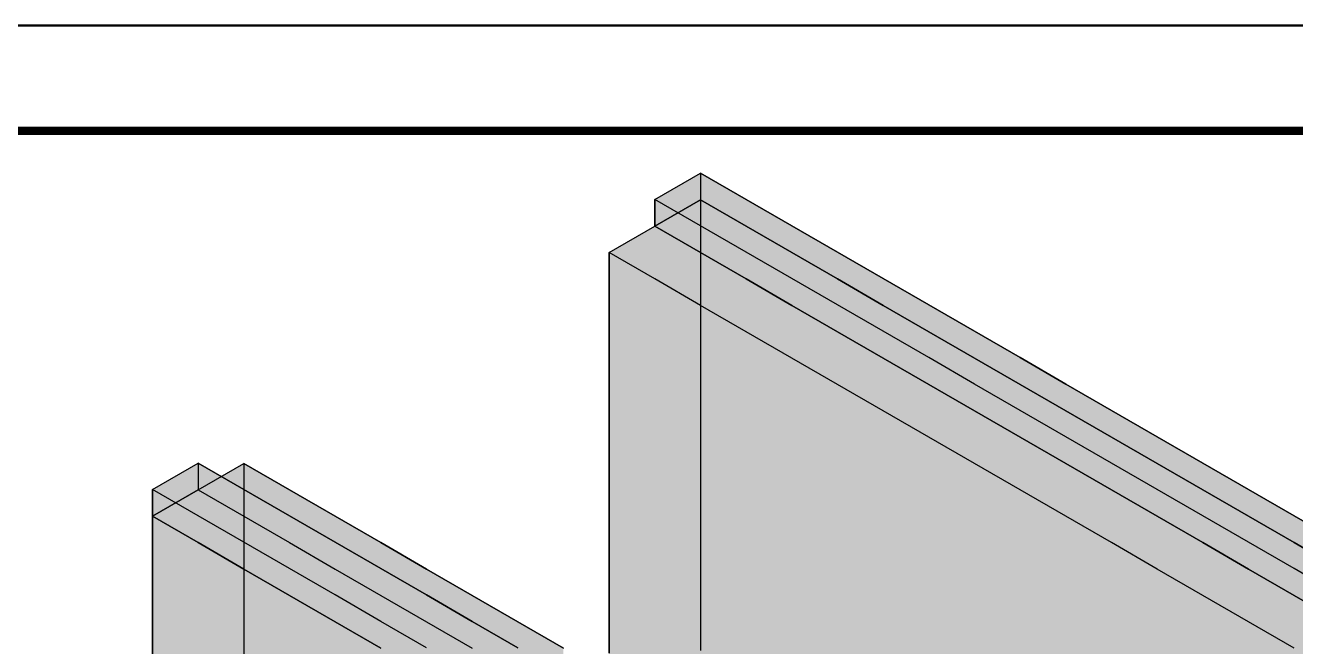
# Model space of a CAD drawing. Header units: metres. Extents: x 0 to 28.4, y 0 to 5.9.
# Drawn here: x 12.76 to 13.964, y 5.351 to 5.94 of the extents above; entities that cross this region are included whole.
import ezdxf

# ---------------------------------------------------------------- set-up
doc = ezdxf.new("R2010")
doc.units = ezdxf.units.M
doc.header["$LTSCALE"] = 0.25
doc.layers.add('ISO-ARISTAS', color=8, linetype='CONTINUOUS')
doc.layers.add('ISO-CONCRETO-SUP', color=254, linetype='CONTINUOUS', true_color=0xe8e8e8)
doc.layers.add('MARCO', color=7, linetype='CONTINUOUS', lineweight=50)

msp = doc.modelspace()

# ---------------------------------------------------------------- linework, layer by layer
at = {"layer": 'ISO-ARISTAS', "color": 250}
for p, q in [((13.3567, 5.775), (13.4, 5.8)), ((13.3567, 5.775), (13.4, 5.8)), ((13.4433, 5.775), (13.4, 5.8)), ((13.4, 5.8), (13.4, 5.7746)), ((13.4, 5.8), (13.4, 5.7746)), ((13.4, 5.8), (13.4433, 5.775)), ((13.3567, 5.7496), (13.3567, 5.775)), ((13.4, 5.75), (13.3567, 5.775)), ((13.4, 5.75), (13.3567, 5.775)), ((13.3567, 5.775), (13.3567, 5.7496)), ((13.3567, 5.7496), (13.4, 5.7746)), ((13.4, 5.7746), (13.3567, 5.7496)), ((13.3567, 5.7496), (13.4, 5.7746)), ((13.3567, 5.7496), (13.4, 5.7746)), ((13.4433, 5.7496), (13.4, 5.7746)), ((13.4, 5.7746), (13.4, 5.7271)), ((13.4, 5.7746), (13.4, 5.7271)), ((13.4, 5.7746), (13.4433, 5.7496)), ((13.4, 5.7746), (13.4433, 5.7496)), ((13.4, 5.7746), (13.4433, 5.7496)), ((13.4866, 5.75), (13.4433, 5.775)), ((13.4433, 5.775), (13.4866, 5.75)), ((13.3134, 5.7246), (13.3567, 5.7496)), ((13.3134, 5.7246), (13.3567, 5.7496)), ((13.4, 5.7246), (13.3567, 5.7496)), ((13.3567, 5.7496), (13.4, 5.7246)), ((13.4433, 5.725), (13.4, 5.75)), ((13.4433, 5.725), (13.4, 5.75)), ((13.4866, 5.7246), (13.4433, 5.7496)), ((13.4433, 5.7496), (13.4866, 5.7246)), ((13.4433, 5.7496), (13.4866, 5.7246)), ((13.4433, 5.7496), (13.4866, 5.7246)), ((13.5299, 5.725), (13.4866, 5.75)), ((13.4866, 5.75), (13.5299, 5.725)), ((13.3134, 5.6771), (13.3134, 5.7246)), ((13.3567, 5.6996), (13.3134, 5.7246)), ((13.3567, 5.6996), (13.3134, 5.7246)), ((13.3134, 5.7246), (13.3134, 5.6771)), ((13.4, 5.7271), (13.4, 5.6797)), ((13.4, 5.7271), (13.4, 5.6797)), ((13.4433, 5.6996), (13.4, 5.7246)), ((13.4, 5.7246), (13.4433, 5.6996)), ((13.4866, 5.7), (13.4433, 5.725)), ((13.4866, 5.7), (13.4433, 5.725)), ((13.5299, 5.6996), (13.4866, 5.7246)), ((13.4866, 5.7246), (13.5299, 5.6996)), ((13.4866, 5.7246), (13.5299, 5.6996)), ((13.4866, 5.7246), (13.5299, 5.6996)), ((13.5732, 5.7), (13.5299, 5.725)), ((13.5299, 5.725), (13.5732, 5.7)), ((13.4, 5.6746), (13.3567, 5.6996)), ((13.4, 5.6746), (13.3567, 5.6996)), ((13.4866, 5.6746), (13.4433, 5.6996)), ((13.4433, 5.6996), (13.4866, 5.6746)), ((13.5299, 5.675), (13.4866, 5.7)), ((13.5299, 5.675), (13.4866, 5.7)), ((13.5732, 5.6746), (13.5299, 5.6996)), ((13.5299, 5.6996), (13.5732, 5.6746)), ((13.5299, 5.6996), (13.5732, 5.6746)), ((13.5299, 5.6996), (13.5732, 5.6746)), ((13.6165, 5.675), (13.5732, 5.7)), ((13.5732, 5.7), (13.6165, 5.675)), ((13.3134, 5.6297), (13.3134, 5.6771)), ((13.3134, 5.6771), (13.3134, 5.6297)), ((13.4, 5.6797), (13.4, 5.6322)), ((13.4, 5.6797), (13.4, 5.6322)), ((13.4433, 5.6496), (13.4, 5.6746)), ((13.4433, 5.6496), (13.4, 5.6746)), ((13.5299, 5.6496), (13.4866, 5.6746)), ((13.4866, 5.6746), (13.5299, 5.6496)), ((13.5732, 5.65), (13.5299, 5.675)), ((13.5732, 5.65), (13.5299, 5.675)), ((13.6165, 5.6496), (13.5732, 5.6746)), ((13.5732, 5.6746), (13.6165, 5.6496)), ((13.5732, 5.6746), (13.6165, 5.6496)), ((13.5732, 5.6746), (13.6165, 5.6496)), ((13.6598, 5.65), (13.6165, 5.675)), ((13.6165, 5.675), (13.6598, 5.65)), ((13.4866, 5.6246), (13.4433, 5.6496)), ((13.4866, 5.6246), (13.4433, 5.6496)), ((13.5732, 5.6246), (13.5299, 5.6496)), ((13.5299, 5.6496), (13.5732, 5.6246)), ((13.6165, 5.625), (13.5732, 5.65)), ((13.6165, 5.625), (13.5732, 5.65)), ((13.6598, 5.6246), (13.6165, 5.6496)), ((13.6165, 5.6496), (13.6598, 5.6246)), ((13.6165, 5.6496), (13.6598, 5.6246)), ((13.6165, 5.6496), (13.6598, 5.6246)), ((13.7031, 5.625), (13.6598, 5.65)), ((13.6598, 5.65), (13.7031, 5.625)), ((13.3134, 5.5822), (13.3134, 5.6297)), ((13.3134, 5.6297), (13.3134, 5.5822)), ((13.4, 5.6322), (13.4, 5.5848)), ((13.4, 5.6322), (13.4, 5.5848)), ((13.5299, 5.5996), (13.4866, 5.6246)), ((13.5299, 5.5996), (13.4866, 5.6246)), ((13.6165, 5.5996), (13.5732, 5.6246)), ((13.5732, 5.6246), (13.6165, 5.5996)), ((13.6598, 5.6), (13.6165, 5.625)), ((13.6598, 5.6), (13.6165, 5.625)), ((13.7031, 5.5996), (13.6598, 5.6246)), ((13.6598, 5.6246), (13.7031, 5.5996)), ((13.6598, 5.6246), (13.7031, 5.5996)), ((13.6598, 5.6246), (13.7031, 5.5996)), ((13.7464, 5.6), (13.7031, 5.625)), ((13.7031, 5.625), (13.7464, 5.6)), ((13.5732, 5.5746), (13.5299, 5.5996)), ((13.5732, 5.5746), (13.5299, 5.5996)), ((13.6598, 5.5746), (13.6165, 5.5996)), ((13.6165, 5.5996), (13.6598, 5.5746)), ((13.7031, 5.575), (13.6598, 5.6)), ((13.7031, 5.575), (13.6598, 5.6)), ((13.7464, 5.5746), (13.7031, 5.5996)), ((13.7031, 5.5996), (13.7464, 5.5746)), ((13.7031, 5.5996), (13.7464, 5.5746)), ((13.7031, 5.5996), (13.7464, 5.5746)), ((13.7897, 5.575), (13.7464, 5.6)), ((13.7464, 5.6), (13.7897, 5.575)), ((13.3134, 5.5348), (13.3134, 5.5822)), ((13.3134, 5.5822), (13.3134, 5.5348)), ((13.4, 5.5848), (13.4, 5.5373)), ((13.4, 5.5848), (13.4, 5.5373)), ((13.6165, 5.5496), (13.5732, 5.5746)), ((13.6165, 5.5496), (13.5732, 5.5746)), ((13.7031, 5.5496), (13.6598, 5.5746)), ((13.6598, 5.5746), (13.7031, 5.5496)), ((13.7464, 5.55), (13.7031, 5.575)), ((13.7464, 5.55), (13.7031, 5.575)), ((13.7897, 5.5496), (13.7464, 5.5746)), ((13.7464, 5.5746), (13.7897, 5.5496)), ((13.7464, 5.5746), (13.7897, 5.5496)), ((13.7464, 5.5746), (13.7897, 5.5496)), ((13.833, 5.55), (13.7897, 5.575)), ((13.7897, 5.575), (13.833, 5.55)), ((13.6598, 5.5246), (13.6165, 5.5496)), ((13.6598, 5.5246), (13.6165, 5.5496)), ((13.7464, 5.5246), (13.7031, 5.5496)), ((13.7031, 5.5496), (13.7464, 5.5246)), ((13.7897, 5.525), (13.7464, 5.55)), ((13.7897, 5.525), (13.7464, 5.55)), ((13.833, 5.5246), (13.7897, 5.5496)), ((13.7897, 5.5496), (13.833, 5.5246)), ((13.7897, 5.5496), (13.833, 5.5246)), ((13.7897, 5.5496), (13.833, 5.5246)), ((13.8763, 5.525), (13.833, 5.55)), ((13.833, 5.55), (13.8763, 5.525)), ((13.3134, 5.4873), (13.3134, 5.5348)), ((13.3134, 5.5348), (13.3134, 5.4873)), ((13.4, 5.5373), (13.4, 5.4898)), ((13.4, 5.5373), (13.4, 5.4898)), ((12.8804, 5.5), (12.9237, 5.525)), ((12.8804, 5.5), (12.9237, 5.525)), ((12.967, 5.5), (12.9237, 5.525)), ((12.9237, 5.525), (12.9237, 5.4996)), ((12.9237, 5.525), (12.9237, 5.4996)), ((12.9237, 5.525), (12.967, 5.5)), ((12.9237, 5.4996), (12.967, 5.5246)), ((12.9237, 5.4996), (12.967, 5.5246)), ((13.0103, 5.4996), (12.967, 5.5246)), ((12.967, 5.5246), (12.967, 5.4771)), ((12.967, 5.5246), (12.967, 5.4771)), ((12.967, 5.5246), (13.0103, 5.4996)), ((13.7031, 5.4996), (13.6598, 5.5246)), ((13.7031, 5.4996), (13.6598, 5.5246)), ((13.7897, 5.4996), (13.7464, 5.5246)), ((13.7464, 5.5246), (13.7897, 5.4996)), ((13.833, 5.5), (13.7897, 5.525)), ((13.833, 5.5), (13.7897, 5.525)), ((13.8763, 5.4996), (13.833, 5.5246)), ((13.833, 5.5246), (13.8763, 5.4996)), ((13.833, 5.5246), (13.8763, 5.4996)), ((13.833, 5.5246), (13.8763, 5.4996)), ((13.9196, 5.5), (13.8763, 5.525)), ((13.8763, 5.525), (13.9196, 5.5)), ((12.8804, 5.4746), (12.8804, 5.5)), ((12.9237, 5.475), (12.8804, 5.5)), ((12.9237, 5.475), (12.8804, 5.5)), ((12.8804, 5.5), (12.8804, 5.4746)), ((12.8804, 5.4746), (12.9237, 5.4996)), ((12.9237, 5.4996), (12.8804, 5.4746)), ((12.8804, 5.4746), (12.9237, 5.4996)), ((12.8804, 5.4746), (12.9237, 5.4996)), ((12.9237, 5.4996), (12.967, 5.4746)), ((12.9237, 5.4996), (12.967, 5.4746)), ((13.0103, 5.475), (12.967, 5.5)), ((12.967, 5.5), (13.0103, 5.475)), ((13.0536, 5.4746), (13.0103, 5.4996)), ((13.0103, 5.4996), (13.0536, 5.4746)), ((13.7464, 5.4746), (13.7031, 5.4996)), ((13.7464, 5.4746), (13.7031, 5.4996)), ((13.833, 5.4746), (13.7897, 5.4996)), ((13.7897, 5.4996), (13.833, 5.4746)), ((13.8763, 5.475), (13.833, 5.5)), ((13.8763, 5.475), (13.833, 5.5)), ((13.9196, 5.4746), (13.8763, 5.4996)), ((13.8763, 5.4996), (13.9196, 5.4746)), ((13.8763, 5.4996), (13.9196, 5.4746)), ((13.8763, 5.4996), (13.9196, 5.4746)), ((13.9629, 5.475), (13.9196, 5.5)), ((13.9196, 5.5), (13.9629, 5.475)), ((13.3134, 5.4398), (13.3134, 5.4873)), ((13.3134, 5.4873), (13.3134, 5.4398)), ((13.4, 5.4898), (13.4, 5.4424)), ((13.4, 5.4898), (13.4, 5.4424)), ((12.8804, 5.4271), (12.8804, 5.4746)), ((12.9237, 5.4496), (12.8804, 5.4746)), ((12.9237, 5.4496), (12.8804, 5.4746)), ((12.9237, 5.4496), (12.8804, 5.4746)), ((12.8804, 5.4746), (12.8804, 5.4271)), ((12.8804, 5.4746), (12.9237, 5.4496)), ((12.967, 5.45), (12.9237, 5.475)), ((12.967, 5.45), (12.9237, 5.475)), ((12.967, 5.4771), (12.967, 5.4297)), ((12.967, 5.4771), (12.967, 5.4297)), ((12.967, 5.4746), (13.0103, 5.4496)), ((12.967, 5.4746), (13.0103, 5.4496)), ((13.0536, 5.45), (13.0103, 5.475)), ((13.0103, 5.475), (13.0536, 5.45)), ((13.0969, 5.4496), (13.0536, 5.4746)), ((13.0536, 5.4746), (13.0969, 5.4496)), ((13.7897, 5.4496), (13.7464, 5.4746)), ((13.7897, 5.4496), (13.7464, 5.4746)), ((13.8763, 5.4496), (13.833, 5.4746)), ((13.833, 5.4746), (13.8763, 5.4496)), ((13.9196, 5.45), (13.8763, 5.475)), ((13.9196, 5.45), (13.8763, 5.475)), ((13.9629, 5.4496), (13.9196, 5.4746)), ((13.9196, 5.4746), (13.9629, 5.4496)), ((13.9196, 5.4746), (13.9629, 5.4496)), ((13.9196, 5.4746), (13.9629, 5.4496)), ((14.0062, 5.45), (13.9629, 5.475)), ((13.9629, 5.475), (14.0062, 5.45)), ((12.967, 5.4246), (12.9237, 5.4496)), ((12.967, 5.4246), (12.9237, 5.4496)), ((12.967, 5.4246), (12.9237, 5.4496)), ((12.9237, 5.4496), (12.967, 5.4246)), ((13.0103, 5.425), (12.967, 5.45)), ((13.0103, 5.425), (12.967, 5.45)), ((13.0103, 5.4496), (13.0536, 5.4246)), ((13.0103, 5.4496), (13.0536, 5.4246)), ((13.0969, 5.425), (13.0536, 5.45)), ((13.0536, 5.45), (13.0969, 5.425)), ((13.1402, 5.4246), (13.0969, 5.4496)), ((13.0969, 5.4496), (13.1402, 5.4246)), ((13.833, 5.4246), (13.7897, 5.4496)), ((13.833, 5.4246), (13.7897, 5.4496)), ((13.9196, 5.4246), (13.8763, 5.4496)), ((13.8763, 5.4496), (13.9196, 5.4246)), ((13.9629, 5.425), (13.9196, 5.45)), ((13.9629, 5.425), (13.9196, 5.45)), ((14.0062, 5.4246), (13.9629, 5.4496)), ((13.9629, 5.4496), (14.0062, 5.4246)), ((13.9629, 5.4496), (14.0062, 5.4246)), ((13.9629, 5.4496), (14.0062, 5.4246)), ((13.3134, 5.3924), (13.3134, 5.4398)), ((13.3134, 5.4398), (13.3134, 5.3924)), ((13.4, 5.4424), (13.4, 5.3949)), ((13.4, 5.4424), (13.4, 5.3949)), ((12.8804, 5.3797), (12.8804, 5.4271)), ((12.8804, 5.4271), (12.8804, 5.3797)), ((12.967, 5.4297), (12.967, 5.3822)), ((12.967, 5.4297), (12.967, 5.3822)), ((13.0103, 5.3996), (12.967, 5.4246)), ((13.0103, 5.3996), (12.967, 5.4246)), ((13.0103, 5.3996), (12.967, 5.4246)), ((12.967, 5.4246), (13.0103, 5.3996)), ((13.0536, 5.4), (13.0103, 5.425)), ((13.0536, 5.4), (13.0103, 5.425)), ((13.0536, 5.4246), (13.0969, 5.3996)), ((13.0536, 5.4246), (13.0969, 5.3996)), ((13.1402, 5.4), (13.0969, 5.425)), ((13.0969, 5.425), (13.1402, 5.4)), ((13.1835, 5.3996), (13.1402, 5.4246)), ((13.1402, 5.4246), (13.1835, 5.3996)), ((13.8763, 5.3996), (13.833, 5.4246)), ((13.8763, 5.3996), (13.833, 5.4246)), ((13.9629, 5.3996), (13.9196, 5.4246)), ((13.9196, 5.4246), (13.9629, 5.3996)), ((14.0062, 5.4), (13.9629, 5.425)), ((14.0062, 5.4), (13.9629, 5.425)), ((13.0536, 5.3746), (13.0103, 5.3996)), ((13.0536, 5.3746), (13.0103, 5.3996)), ((13.0536, 5.3746), (13.0103, 5.3996)), ((13.0103, 5.3996), (13.0536, 5.3746)), ((13.0969, 5.375), (13.0536, 5.4)), ((13.0969, 5.375), (13.0536, 5.4)), ((13.0969, 5.3996), (13.1402, 5.3746)), ((13.0969, 5.3996), (13.1402, 5.3746)), ((13.1835, 5.375), (13.1402, 5.4)), ((13.1402, 5.4), (13.1835, 5.375)), ((13.2268, 5.3746), (13.1835, 5.3996)), ((13.1835, 5.3996), (13.2268, 5.3746)), ((13.9196, 5.3746), (13.8763, 5.3996)), ((13.9196, 5.3746), (13.8763, 5.3996)), ((14.0062, 5.3746), (13.9629, 5.3996)), ((13.9629, 5.3996), (14.0062, 5.3746)), ((13.3134, 5.3449), (13.3134, 5.3924)), ((13.3134, 5.3924), (13.3134, 5.3449)), ((13.4, 5.3949), (13.4, 5.3475)), ((13.4, 5.3949), (13.4, 5.3475)), ((12.8804, 5.3322), (12.8804, 5.3797)), ((12.8804, 5.3797), (12.8804, 5.3322)), ((12.967, 5.3822), (12.967, 5.3348)), ((12.967, 5.3822), (12.967, 5.3348)), ((13.0969, 5.3496), (13.0536, 5.3746)), ((13.0969, 5.3496), (13.0536, 5.3746)), ((13.0969, 5.3496), (13.0536, 5.3746)), ((13.0536, 5.3746), (13.0969, 5.3496)), ((13.1402, 5.35), (13.0969, 5.375)), ((13.1402, 5.35), (13.0969, 5.375)), ((13.1402, 5.3746), (13.1835, 5.3496)), ((13.1402, 5.3746), (13.1835, 5.3496)), ((13.2268, 5.35), (13.1835, 5.375)), ((13.1835, 5.375), (13.2268, 5.35)), ((13.2701, 5.3496), (13.2268, 5.3746)), ((13.2268, 5.3746), (13.2701, 5.3496)), ((13.9629, 5.3496), (13.9196, 5.3746)), ((13.9629, 5.3496), (13.9196, 5.3746))]:
    msp.add_line(p, q, dxfattribs=at)
at = {"layer": 'ISO-CONCRETO-SUP', "true_color": 0x949491}
for points in [[(13.4, 5.7746), (13.3567, 5.7496), (13.4, 5.8), (13.3567, 5.775)], [(13.4, 5.7271), (13.3567, 5.7021), (13.4, 5.7746), (13.3567, 5.7496)], [(13.3567, 5.7021), (13.3134, 5.6771), (13.3567, 5.7496), (13.3134, 5.7246)], [(13.4, 5.6797), (13.3567, 5.6547), (13.4, 5.7271), (13.3567, 5.7021)], [(13.3567, 5.6547), (13.3134, 5.6297), (13.3567, 5.7021), (13.3134, 5.6771)], [(13.4, 5.6322), (13.3567, 5.6072), (13.4, 5.6797), (13.3567, 5.6547)], [(13.3567, 5.6072), (13.3134, 5.5822), (13.3567, 5.6547), (13.3134, 5.6297)], [(13.4, 5.5848), (13.3567, 5.5598), (13.4, 5.6322), (13.3567, 5.6072)], [(13.3567, 5.5598), (13.3134, 5.5348), (13.3567, 5.6072), (13.3134, 5.5822)], [(13.4, 5.5373), (13.3567, 5.5123), (13.4, 5.5848), (13.3567, 5.5598)], [(13.3567, 5.5123), (13.3134, 5.4873), (13.3567, 5.5598), (13.3134, 5.5348)], [(13.4, 5.4898), (13.3567, 5.4648), (13.4, 5.5373), (13.3567, 5.5123)], [(12.9237, 5.4996), (12.8804, 5.4746), (12.9237, 5.525), (12.8804, 5.5)], [(12.967, 5.4771), (12.9237, 5.4521), (12.967, 5.5246), (12.9237, 5.4996)], [(13.3567, 5.4648), (13.3134, 5.4398), (13.3567, 5.5123), (13.3134, 5.4873)], [(12.9237, 5.4521), (12.8804, 5.4271), (12.9237, 5.4996), (12.8804, 5.4746)], [(13.4, 5.4424), (13.3567, 5.4174), (13.4, 5.4898), (13.3567, 5.4648)], [(12.967, 5.4297), (12.9237, 5.4047), (12.967, 5.4771), (12.9237, 5.4521)], [(13.3567, 5.4174), (13.3134, 5.3924), (13.3567, 5.4648), (13.3134, 5.4398)], [(12.9237, 5.4047), (12.8804, 5.3797), (12.9237, 5.4521), (12.8804, 5.4271)], [(13.4, 5.3949), (13.3567, 5.3699), (13.4, 5.4424), (13.3567, 5.4174)], [(12.967, 5.3822), (12.9237, 5.3572), (12.967, 5.4297), (12.9237, 5.4047)], [(13.3567, 5.3699), (13.3134, 5.3449), (13.3567, 5.4174), (13.3134, 5.3924)], [(12.9237, 5.3572), (12.8804, 5.3322), (12.9237, 5.4047), (12.8804, 5.3797)], [(13.4, 5.3475), (13.3567, 5.3225), (13.4, 5.3949), (13.3567, 5.3699)], [(12.967, 5.3348), (12.9237, 5.3098), (12.967, 5.3822), (12.9237, 5.3572)], [(13.3567, 5.3225), (13.3134, 5.2975), (13.3567, 5.3699), (13.3134, 5.3449)], [(12.9237, 5.3098), (12.8804, 5.2848), (12.9237, 5.3572), (12.8804, 5.3322)]]:
    msp.add_solid(points, dxfattribs=at)
at = {"layer": 'ISO-CONCRETO-SUP', "true_color": 0xb8b8b3}
for points in [[(13.4, 5.8), (13.4433, 5.775), (13.3567, 5.775), (13.4, 5.75)], [(13.4, 5.7746), (13.4433, 5.7496), (13.3567, 5.7496), (13.4, 5.7246)], [(13.4, 5.7746), (13.4433, 5.7496), (13.3567, 5.7496), (13.4, 5.7246)], [(13.4433, 5.775), (13.4866, 5.75), (13.4, 5.75), (13.4433, 5.725)], [(13.3567, 5.7496), (13.4, 5.7246), (13.3134, 5.7246), (13.3567, 5.6996)], [(13.4433, 5.7496), (13.4866, 5.7246), (13.4, 5.7246), (13.4433, 5.6996)], [(13.4433, 5.7496), (13.4866, 5.7246), (13.4, 5.7246), (13.4433, 5.6996)], [(13.4866, 5.75), (13.5299, 5.725), (13.4433, 5.725), (13.4866, 5.7)], [(13.4, 5.7246), (13.4433, 5.6996), (13.3567, 5.6996), (13.4, 5.6746)], [(13.4866, 5.7246), (13.5299, 5.6996), (13.4433, 5.6996), (13.4866, 5.6746)], [(13.4866, 5.7246), (13.5299, 5.6996), (13.4433, 5.6996), (13.4866, 5.6746)], [(13.5299, 5.725), (13.5732, 5.7), (13.4866, 5.7), (13.5299, 5.675)], [(13.4433, 5.6996), (13.4866, 5.6746), (13.4, 5.6746), (13.4433, 5.6496)], [(13.5299, 5.6996), (13.5732, 5.6746), (13.4866, 5.6746), (13.5299, 5.6496)], [(13.5299, 5.6996), (13.5732, 5.6746), (13.4866, 5.6746), (13.5299, 5.6496)], [(13.5732, 5.7), (13.6165, 5.675), (13.5299, 5.675), (13.5732, 5.65)], [(13.4866, 5.6746), (13.5299, 5.6496), (13.4433, 5.6496), (13.4866, 5.6246)], [(13.5732, 5.6746), (13.6165, 5.6496), (13.5299, 5.6496), (13.5732, 5.6246)], [(13.5732, 5.6746), (13.6165, 5.6496), (13.5299, 5.6496), (13.5732, 5.6246)], [(13.6165, 5.675), (13.6598, 5.65), (13.5732, 5.65), (13.6165, 5.625)], [(13.5299, 5.6496), (13.5732, 5.6246), (13.4866, 5.6246), (13.5299, 5.5996)], [(13.6165, 5.6496), (13.6598, 5.6246), (13.5732, 5.6246), (13.6165, 5.5996)], [(13.6165, 5.6496), (13.6598, 5.6246), (13.5732, 5.6246), (13.6165, 5.5996)], [(13.6598, 5.65), (13.7031, 5.625), (13.6165, 5.625), (13.6598, 5.6)], [(13.5732, 5.6246), (13.6165, 5.5996), (13.5299, 5.5996), (13.5732, 5.5746)], [(13.6598, 5.6246), (13.7031, 5.5996), (13.6165, 5.5996), (13.6598, 5.5746)], [(13.6598, 5.6246), (13.7031, 5.5996), (13.6165, 5.5996), (13.6598, 5.5746)], [(13.7031, 5.625), (13.7464, 5.6), (13.6598, 5.6), (13.7031, 5.575)], [(13.6165, 5.5996), (13.6598, 5.5746), (13.5732, 5.5746), (13.6165, 5.5496)], [(13.7031, 5.5996), (13.7464, 5.5746), (13.6598, 5.5746), (13.7031, 5.5496)], [(13.7031, 5.5996), (13.7464, 5.5746), (13.6598, 5.5746), (13.7031, 5.5496)], [(13.7464, 5.6), (13.7897, 5.575), (13.7031, 5.575), (13.7464, 5.55)], [(13.6598, 5.5746), (13.7031, 5.5496), (13.6165, 5.5496), (13.6598, 5.5246)], [(13.7464, 5.5746), (13.7897, 5.5496), (13.7031, 5.5496), (13.7464, 5.5246)], [(13.7464, 5.5746), (13.7897, 5.5496), (13.7031, 5.5496), (13.7464, 5.5246)], [(13.7897, 5.575), (13.833, 5.55), (13.7464, 5.55), (13.7897, 5.525)], [(13.7031, 5.5496), (13.7464, 5.5246), (13.6598, 5.5246), (13.7031, 5.4996)], [(13.7897, 5.5496), (13.833, 5.5246), (13.7464, 5.5246), (13.7897, 5.4996)], [(13.7897, 5.5496), (13.833, 5.5246), (13.7464, 5.5246), (13.7897, 5.4996)], [(13.833, 5.55), (13.8763, 5.525), (13.7897, 5.525), (13.833, 5.5)], [(12.9237, 5.525), (12.967, 5.5), (12.8804, 5.5), (12.9237, 5.475)], [(12.967, 5.5246), (13.0103, 5.4996), (12.9237, 5.4996), (12.967, 5.4746)], [(13.7464, 5.5246), (13.7897, 5.4996), (13.7031, 5.4996), (13.7464, 5.4746)], [(13.833, 5.5246), (13.8763, 5.4996), (13.7897, 5.4996), (13.833, 5.4746)], [(13.833, 5.5246), (13.8763, 5.4996), (13.7897, 5.4996), (13.833, 5.4746)], [(13.8763, 5.525), (13.9196, 5.5), (13.833, 5.5), (13.8763, 5.475)], [(12.9237, 5.4996), (12.967, 5.4746), (12.8804, 5.4746), (12.9237, 5.4496)], [(12.9237, 5.4996), (12.967, 5.4746), (12.8804, 5.4746), (12.9237, 5.4496)], [(12.967, 5.5), (13.0103, 5.475), (12.9237, 5.475), (12.967, 5.45)], [(13.0103, 5.4996), (13.0536, 5.4746), (12.967, 5.4746), (13.0103, 5.4496)], [(13.7897, 5.4996), (13.833, 5.4746), (13.7464, 5.4746), (13.7897, 5.4496)], [(13.8763, 5.4996), (13.9196, 5.4746), (13.833, 5.4746), (13.8763, 5.4496)], [(13.8763, 5.4996), (13.9196, 5.4746), (13.833, 5.4746), (13.8763, 5.4496)], [(13.9196, 5.5), (13.9629, 5.475), (13.8763, 5.475), (13.9196, 5.45)], [(12.967, 5.4746), (13.0103, 5.4496), (12.9237, 5.4496), (12.967, 5.4246)], [(12.967, 5.4746), (13.0103, 5.4496), (12.9237, 5.4496), (12.967, 5.4246)], [(13.0103, 5.475), (13.0536, 5.45), (12.967, 5.45), (13.0103, 5.425)], [(13.0536, 5.4746), (13.0969, 5.4496), (13.0103, 5.4496), (13.0536, 5.4246)], [(13.833, 5.4746), (13.8763, 5.4496), (13.7897, 5.4496), (13.833, 5.4246)], [(13.9196, 5.4746), (13.9629, 5.4496), (13.8763, 5.4496), (13.9196, 5.4246)], [(13.9196, 5.4746), (13.9629, 5.4496), (13.8763, 5.4496), (13.9196, 5.4246)], [(13.9629, 5.475), (14.0062, 5.45), (13.9196, 5.45), (13.9629, 5.425)], [(13.0103, 5.4496), (13.0536, 5.4246), (12.967, 5.4246), (13.0103, 5.3996)], [(13.0103, 5.4496), (13.0536, 5.4246), (12.967, 5.4246), (13.0103, 5.3996)], [(13.0536, 5.45), (13.0969, 5.425), (13.0103, 5.425), (13.0536, 5.4)], [(13.0969, 5.4496), (13.1402, 5.4246), (13.0536, 5.4246), (13.0969, 5.3996)], [(13.8763, 5.4496), (13.9196, 5.4246), (13.833, 5.4246), (13.8763, 5.3996)], [(13.9629, 5.4496), (14.0062, 5.4246), (13.9196, 5.4246), (13.9629, 5.3996)], [(13.9629, 5.4496), (14.0062, 5.4246), (13.9196, 5.4246), (13.9629, 5.3996)], [(14.0062, 5.45), (14.0495, 5.425), (13.9629, 5.425), (14.0062, 5.4)], [(13.0536, 5.4246), (13.0969, 5.3996), (13.0103, 5.3996), (13.0536, 5.3746)], [(13.0536, 5.4246), (13.0969, 5.3996), (13.0103, 5.3996), (13.0536, 5.3746)], [(13.0969, 5.425), (13.1402, 5.4), (13.0536, 5.4), (13.0969, 5.375)], [(13.1402, 5.4246), (13.1835, 5.3996), (13.0969, 5.3996), (13.1402, 5.3746)], [(13.9196, 5.4246), (13.9629, 5.3996), (13.8763, 5.3996), (13.9196, 5.3746)], [(14.0062, 5.4246), (14.0495, 5.3996), (13.9629, 5.3996), (14.0062, 5.3746)], [(14.0062, 5.4246), (14.0495, 5.3996), (13.9629, 5.3996), (14.0062, 5.3746)], [(13.0969, 5.3996), (13.1402, 5.3746), (13.0536, 5.3746), (13.0969, 5.3496)], [(13.0969, 5.3996), (13.1402, 5.3746), (13.0536, 5.3746), (13.0969, 5.3496)], [(13.1402, 5.4), (13.1835, 5.375), (13.0969, 5.375), (13.1402, 5.35)], [(13.1835, 5.3996), (13.2268, 5.3746), (13.1402, 5.3746), (13.1835, 5.3496)], [(13.9629, 5.3996), (14.0062, 5.3746), (13.9196, 5.3746), (13.9629, 5.3496)], [(13.1402, 5.3746), (13.1835, 5.3496), (13.0969, 5.3496), (13.1402, 5.3246)], [(13.1402, 5.3746), (13.1835, 5.3496), (13.0969, 5.3496), (13.1402, 5.3246)], [(13.1835, 5.375), (13.2268, 5.35), (13.1402, 5.35), (13.1835, 5.325)], [(13.2268, 5.3746), (13.2701, 5.3496), (13.1835, 5.3496), (13.2268, 5.3246)], [(14.0062, 5.3746), (14.0495, 5.3496), (13.9629, 5.3496), (14.0062, 5.3246)]]:
    msp.add_solid(points, dxfattribs=at)
at = {"layer": 'ISO-CONCRETO-SUP', "true_color": 0xa6a6a2}
for points in [[(13.4, 5.7746), (13.4433, 5.7496), (13.4, 5.8), (13.4433, 5.775)], [(13.3567, 5.7496), (13.4, 5.7246), (13.3567, 5.775), (13.4, 5.75)], [(13.4, 5.7271), (13.4433, 5.7021), (13.4, 5.7746), (13.4433, 5.7496)], [(13.4433, 5.7496), (13.4866, 5.7246), (13.4433, 5.775), (13.4866, 5.75)], [(13.4, 5.7246), (13.4433, 5.6996), (13.4, 5.75), (13.4433, 5.725)], [(13.4433, 5.7021), (13.4866, 5.6771), (13.4433, 5.7496), (13.4866, 5.7246)], [(13.4866, 5.7246), (13.5299, 5.6996), (13.4866, 5.75), (13.5299, 5.725)], [(13.3134, 5.6771), (13.3567, 5.6521), (13.3134, 5.7246), (13.3567, 5.6996)], [(13.4, 5.6797), (13.4433, 5.6547), (13.4, 5.7271), (13.4433, 5.7021)], [(13.4433, 5.6996), (13.4866, 5.6746), (13.4433, 5.725), (13.4866, 5.7)], [(13.4866, 5.6771), (13.5299, 5.6521), (13.4866, 5.7246), (13.5299, 5.6996)], [(13.5299, 5.6996), (13.5732, 5.6746), (13.5299, 5.725), (13.5732, 5.7)], [(13.3567, 5.6521), (13.4, 5.6271), (13.3567, 5.6996), (13.4, 5.6746)], [(13.4433, 5.6547), (13.4866, 5.6297), (13.4433, 5.7021), (13.4866, 5.6771)], [(13.4866, 5.6746), (13.5299, 5.6496), (13.4866, 5.7), (13.5299, 5.675)], [(13.5299, 5.6521), (13.5732, 5.6271), (13.5299, 5.6996), (13.5732, 5.6746)], [(13.5732, 5.6746), (13.6165, 5.6496), (13.5732, 5.7), (13.6165, 5.675)], [(13.3134, 5.6297), (13.3567, 5.6047), (13.3134, 5.6771), (13.3567, 5.6521)], [(13.4, 5.6322), (13.4433, 5.6072), (13.4, 5.6797), (13.4433, 5.6547)], [(13.4, 5.6271), (13.4433, 5.6021), (13.4, 5.6746), (13.4433, 5.6496)], [(13.4866, 5.6297), (13.5299, 5.6047), (13.4866, 5.6771), (13.5299, 5.6521)], [(13.5299, 5.6496), (13.5732, 5.6246), (13.5299, 5.675), (13.5732, 5.65)], [(13.5732, 5.6271), (13.6165, 5.6021), (13.5732, 5.6746), (13.6165, 5.6496)], [(13.6165, 5.6496), (13.6598, 5.6246), (13.6165, 5.675), (13.6598, 5.65)], [(13.3567, 5.6047), (13.4, 5.5797), (13.3567, 5.6521), (13.4, 5.6271)], [(13.4433, 5.6072), (13.4866, 5.5822), (13.4433, 5.6547), (13.4866, 5.6297)], [(13.4433, 5.6021), (13.4866, 5.5771), (13.4433, 5.6496), (13.4866, 5.6246)], [(13.5299, 5.6047), (13.5732, 5.5797), (13.5299, 5.6521), (13.5732, 5.6271)], [(13.5732, 5.6246), (13.6165, 5.5996), (13.5732, 5.65), (13.6165, 5.625)], [(13.6165, 5.6021), (13.6598, 5.5771), (13.6165, 5.6496), (13.6598, 5.6246)], [(13.6598, 5.6246), (13.7031, 5.5996), (13.6598, 5.65), (13.7031, 5.625)], [(13.3134, 5.5822), (13.3567, 5.5572), (13.3134, 5.6297), (13.3567, 5.6047)], [(13.4, 5.5848), (13.4433, 5.5598), (13.4, 5.6322), (13.4433, 5.6072)], [(13.4, 5.5797), (13.4433, 5.5547), (13.4, 5.6271), (13.4433, 5.6021)], [(13.4866, 5.5822), (13.5299, 5.5572), (13.4866, 5.6297), (13.5299, 5.6047)], [(13.5732, 5.5797), (13.6165, 5.5547), (13.5732, 5.6271), (13.6165, 5.6021)], [(13.4866, 5.5771), (13.5299, 5.5521), (13.4866, 5.6246), (13.5299, 5.5996)], [(13.6165, 5.5996), (13.6598, 5.5746), (13.6165, 5.625), (13.6598, 5.6)], [(13.6598, 5.5771), (13.7031, 5.5521), (13.6598, 5.6246), (13.7031, 5.5996)], [(13.7031, 5.5996), (13.7464, 5.5746), (13.7031, 5.625), (13.7464, 5.6)], [(13.3567, 5.5572), (13.4, 5.5322), (13.3567, 5.6047), (13.4, 5.5797)], [(13.4433, 5.5598), (13.4866, 5.5348), (13.4433, 5.6072), (13.4866, 5.5822)], [(13.4433, 5.5547), (13.4866, 5.5297), (13.4433, 5.6021), (13.4866, 5.5771)], [(13.5299, 5.5572), (13.5732, 5.5322), (13.5299, 5.6047), (13.5732, 5.5797)], [(13.6165, 5.5547), (13.6598, 5.5297), (13.6165, 5.6021), (13.6598, 5.5771)], [(13.5299, 5.5521), (13.5732, 5.5271), (13.5299, 5.5996), (13.5732, 5.5746)], [(13.6598, 5.5746), (13.7031, 5.5496), (13.6598, 5.6), (13.7031, 5.575)], [(13.7031, 5.5521), (13.7464, 5.5271), (13.7031, 5.5996), (13.7464, 5.5746)], [(13.7464, 5.5746), (13.7897, 5.5496), (13.7464, 5.6), (13.7897, 5.575)], [(13.3134, 5.5348), (13.3567, 5.5098), (13.3134, 5.5822), (13.3567, 5.5572)], [(13.4, 5.5373), (13.4433, 5.5123), (13.4, 5.5848), (13.4433, 5.5598)], [(13.4, 5.5322), (13.4433, 5.5072), (13.4, 5.5797), (13.4433, 5.5547)], [(13.4866, 5.5348), (13.5299, 5.5098), (13.4866, 5.5822), (13.5299, 5.5572)], [(13.4866, 5.5297), (13.5299, 5.5047), (13.4866, 5.5771), (13.5299, 5.5521)], [(13.5732, 5.5322), (13.6165, 5.5072), (13.5732, 5.5797), (13.6165, 5.5547)], [(13.6598, 5.5297), (13.7031, 5.5047), (13.6598, 5.5771), (13.7031, 5.5521)], [(13.5732, 5.5271), (13.6165, 5.5021), (13.5732, 5.5746), (13.6165, 5.5496)], [(13.7031, 5.5496), (13.7464, 5.5246), (13.7031, 5.575), (13.7464, 5.55)], [(13.7464, 5.5271), (13.7897, 5.5021), (13.7464, 5.5746), (13.7897, 5.5496)], [(13.7897, 5.5496), (13.833, 5.5246), (13.7897, 5.575), (13.833, 5.55)], [(13.3567, 5.5098), (13.4, 5.4848), (13.3567, 5.5572), (13.4, 5.5322)], [(13.4433, 5.5123), (13.4866, 5.4873), (13.4433, 5.5598), (13.4866, 5.5348)], [(13.4433, 5.5072), (13.4866, 5.4822), (13.4433, 5.5547), (13.4866, 5.5297)], [(13.5299, 5.5098), (13.5732, 5.4848), (13.5299, 5.5572), (13.5732, 5.5322)], [(13.6165, 5.5072), (13.6598, 5.4822), (13.6165, 5.5547), (13.6598, 5.5297)], [(13.5299, 5.5047), (13.5732, 5.4797), (13.5299, 5.5521), (13.5732, 5.5271)], [(13.6165, 5.5021), (13.6598, 5.4771), (13.6165, 5.5496), (13.6598, 5.5246)], [(13.7031, 5.5047), (13.7464, 5.4797), (13.7031, 5.5521), (13.7464, 5.5271)], [(13.7464, 5.5246), (13.7897, 5.4996), (13.7464, 5.55), (13.7897, 5.525)], [(13.7897, 5.5021), (13.833, 5.4771), (13.7897, 5.5496), (13.833, 5.5246)], [(13.833, 5.5246), (13.8763, 5.4996), (13.833, 5.55), (13.8763, 5.525)], [(13.3134, 5.4873), (13.3567, 5.4623), (13.3134, 5.5348), (13.3567, 5.5098)], [(13.4, 5.4898), (13.4433, 5.4648), (13.4, 5.5373), (13.4433, 5.5123)], [(13.4, 5.4848), (13.4433, 5.4598), (13.4, 5.5322), (13.4433, 5.5072)], [(13.4866, 5.4873), (13.5299, 5.4623), (13.4866, 5.5348), (13.5299, 5.5098)], [(13.4866, 5.4822), (13.5299, 5.4572), (13.4866, 5.5297), (13.5299, 5.5047)], [(13.5732, 5.4848), (13.6165, 5.4598), (13.5732, 5.5322), (13.6165, 5.5072)], [(13.6598, 5.4822), (13.7031, 5.4572), (13.6598, 5.5297), (13.7031, 5.5047)], [(12.9237, 5.4996), (12.967, 5.4746), (12.9237, 5.525), (12.967, 5.5)], [(12.967, 5.4771), (13.0103, 5.4521), (12.967, 5.5246), (13.0103, 5.4996)], [(13.5732, 5.4797), (13.6165, 5.4547), (13.5732, 5.5271), (13.6165, 5.5021)], [(13.6598, 5.4771), (13.7031, 5.4521), (13.6598, 5.5246), (13.7031, 5.4996)], [(13.7464, 5.4797), (13.7897, 5.4547), (13.7464, 5.5271), (13.7897, 5.5021)], [(13.7897, 5.4996), (13.833, 5.4746), (13.7897, 5.525), (13.833, 5.5)], [(13.833, 5.4771), (13.8763, 5.4521), (13.833, 5.5246), (13.8763, 5.4996)], [(13.8763, 5.4996), (13.9196, 5.4746), (13.8763, 5.525), (13.9196, 5.5)], [(13.3567, 5.4623), (13.4, 5.4373), (13.3567, 5.5098), (13.4, 5.4848)], [(13.4433, 5.4648), (13.4866, 5.4398), (13.4433, 5.5123), (13.4866, 5.4873)], [(13.4433, 5.4598), (13.4866, 5.4348), (13.4433, 5.5072), (13.4866, 5.4822)], [(13.5299, 5.4623), (13.5732, 5.4373), (13.5299, 5.5098), (13.5732, 5.4848)], [(13.6165, 5.4598), (13.6598, 5.4348), (13.6165, 5.5072), (13.6598, 5.4822)], [(12.8804, 5.4746), (12.9237, 5.4496), (12.8804, 5.5), (12.9237, 5.475)], [(12.967, 5.4746), (13.0103, 5.4496), (12.967, 5.5), (13.0103, 5.475)], [(13.0103, 5.4521), (13.0536, 5.4271), (13.0103, 5.4996), (13.0536, 5.4746)], [(13.5299, 5.4572), (13.5732, 5.4322), (13.5299, 5.5047), (13.5732, 5.4797)], [(13.6165, 5.4547), (13.6598, 5.4297), (13.6165, 5.5021), (13.6598, 5.4771)], [(13.7031, 5.4572), (13.7464, 5.4322), (13.7031, 5.5047), (13.7464, 5.4797)], [(13.7031, 5.4521), (13.7464, 5.4271), (13.7031, 5.4996), (13.7464, 5.4746)], [(13.7897, 5.4547), (13.833, 5.4297), (13.7897, 5.5021), (13.833, 5.4771)], [(13.833, 5.4746), (13.8763, 5.4496), (13.833, 5.5), (13.8763, 5.475)], [(13.8763, 5.4521), (13.9196, 5.4271), (13.8763, 5.4996), (13.9196, 5.4746)], [(13.9196, 5.4746), (13.9629, 5.4496), (13.9196, 5.5), (13.9629, 5.475)], [(13.3134, 5.4398), (13.3567, 5.4148), (13.3134, 5.4873), (13.3567, 5.4623)], [(13.4, 5.4424), (13.4433, 5.4174), (13.4, 5.4898), (13.4433, 5.4648)], [(13.4, 5.4373), (13.4433, 5.4123), (13.4, 5.4848), (13.4433, 5.4598)], [(13.4866, 5.4398), (13.5299, 5.4148), (13.4866, 5.4873), (13.5299, 5.4623)], [(13.4866, 5.4348), (13.5299, 5.4098), (13.4866, 5.4822), (13.5299, 5.4572)], [(13.5732, 5.4373), (13.6165, 5.4123), (13.5732, 5.4848), (13.6165, 5.4598)], [(13.6598, 5.4348), (13.7031, 5.4098), (13.6598, 5.4822), (13.7031, 5.4572)], [(12.8804, 5.4271), (12.9237, 5.4021), (12.8804, 5.4746), (12.9237, 5.4496)], [(12.9237, 5.4496), (12.967, 5.4246), (12.9237, 5.475), (12.967, 5.45)], [(12.967, 5.4297), (13.0103, 5.4047), (12.967, 5.4771), (13.0103, 5.4521)], [(13.0103, 5.4496), (13.0536, 5.4246), (13.0103, 5.475), (13.0536, 5.45)], [(13.0536, 5.4271), (13.0969, 5.4021), (13.0536, 5.4746), (13.0969, 5.4496)], [(13.5732, 5.4322), (13.6165, 5.4072), (13.5732, 5.4797), (13.6165, 5.4547)], [(13.6598, 5.4297), (13.7031, 5.4047), (13.6598, 5.4771), (13.7031, 5.4521)], [(13.7464, 5.4322), (13.7897, 5.4072), (13.7464, 5.4797), (13.7897, 5.4547)], [(13.7464, 5.4271), (13.7897, 5.4021), (13.7464, 5.4746), (13.7897, 5.4496)], [(13.833, 5.4297), (13.8763, 5.4047), (13.833, 5.4771), (13.8763, 5.4521)], [(13.8763, 5.4496), (13.9196, 5.4246), (13.8763, 5.475), (13.9196, 5.45)], [(13.9196, 5.4271), (13.9629, 5.4021), (13.9196, 5.4746), (13.9629, 5.4496)], [(13.9629, 5.4496), (14.0062, 5.4246), (13.9629, 5.475), (14.0062, 5.45)], [(13.3567, 5.4148), (13.4, 5.3898), (13.3567, 5.4623), (13.4, 5.4373)], [(13.4433, 5.4174), (13.4866, 5.3924), (13.4433, 5.4648), (13.4866, 5.4398)], [(13.4433, 5.4123), (13.4866, 5.3873), (13.4433, 5.4598), (13.4866, 5.4348)], [(13.5299, 5.4148), (13.5732, 5.3898), (13.5299, 5.4623), (13.5732, 5.4373)], [(13.5299, 5.4098), (13.5732, 5.3848), (13.5299, 5.4572), (13.5732, 5.4322)], [(13.6165, 5.4123), (13.6598, 5.3873), (13.6165, 5.4598), (13.6598, 5.4348)], [(13.7031, 5.4098), (13.7464, 5.3848), (13.7031, 5.4572), (13.7464, 5.4322)], [(12.9237, 5.4021), (12.967, 5.3771), (12.9237, 5.4496), (12.967, 5.4246)], [(12.967, 5.4246), (13.0103, 5.3996), (12.967, 5.45), (13.0103, 5.425)], [(13.0103, 5.4047), (13.0536, 5.3797), (13.0103, 5.4521), (13.0536, 5.4271)], [(13.0536, 5.4246), (13.0969, 5.3996), (13.0536, 5.45), (13.0969, 5.425)], [(13.0969, 5.4021), (13.1402, 5.3771), (13.0969, 5.4496), (13.1402, 5.4246)], [(13.6165, 5.4072), (13.6598, 5.3822), (13.6165, 5.4547), (13.6598, 5.4297)], [(13.7031, 5.4047), (13.7464, 5.3797), (13.7031, 5.4521), (13.7464, 5.4271)], [(13.7897, 5.4072), (13.833, 5.3822), (13.7897, 5.4547), (13.833, 5.4297)], [(13.7897, 5.4021), (13.833, 5.3771), (13.7897, 5.4496), (13.833, 5.4246)], [(13.8763, 5.4047), (13.9196, 5.3797), (13.8763, 5.4521), (13.9196, 5.4271)], [(13.9196, 5.4246), (13.9629, 5.3996), (13.9196, 5.45), (13.9629, 5.425)], [(13.9629, 5.4021), (14.0062, 5.3771), (13.9629, 5.4496), (14.0062, 5.4246)], [(13.3134, 5.3924), (13.3567, 5.3674), (13.3134, 5.4398), (13.3567, 5.4148)], [(13.4, 5.3949), (13.4433, 5.3699), (13.4, 5.4424), (13.4433, 5.4174)], [(13.4, 5.3898), (13.4433, 5.3648), (13.4, 5.4373), (13.4433, 5.4123)], [(13.4866, 5.3924), (13.5299, 5.3674), (13.4866, 5.4398), (13.5299, 5.4148)], [(13.4866, 5.3873), (13.5299, 5.3623), (13.4866, 5.4348), (13.5299, 5.4098)], [(13.5732, 5.3898), (13.6165, 5.3648), (13.5732, 5.4373), (13.6165, 5.4123)], [(13.6598, 5.3873), (13.7031, 5.3623), (13.6598, 5.4348), (13.7031, 5.4098)], [(12.8804, 5.3797), (12.9237, 5.3547), (12.8804, 5.4271), (12.9237, 5.4021)], [(12.967, 5.3822), (13.0103, 5.3572), (12.967, 5.4297), (13.0103, 5.4047)], [(12.967, 5.3771), (13.0103, 5.3521), (12.967, 5.4246), (13.0103, 5.3996)], [(13.0103, 5.3996), (13.0536, 5.3746), (13.0103, 5.425), (13.0536, 5.4)], [(13.0536, 5.3797), (13.0969, 5.3547), (13.0536, 5.4271), (13.0969, 5.4021)], [(13.0969, 5.3996), (13.1402, 5.3746), (13.0969, 5.425), (13.1402, 5.4)], [(13.1402, 5.3771), (13.1835, 5.3521), (13.1402, 5.4246), (13.1835, 5.3996)], [(13.5732, 5.3848), (13.6165, 5.3598), (13.5732, 5.4322), (13.6165, 5.4072)], [(13.6598, 5.3822), (13.7031, 5.3572), (13.6598, 5.4297), (13.7031, 5.4047)], [(13.7464, 5.3848), (13.7897, 5.3598), (13.7464, 5.4322), (13.7897, 5.4072)], [(13.7464, 5.3797), (13.7897, 5.3547), (13.7464, 5.4271), (13.7897, 5.4021)], [(13.833, 5.3822), (13.8763, 5.3572), (13.833, 5.4297), (13.8763, 5.4047)], [(13.833, 5.3771), (13.8763, 5.3521), (13.833, 5.4246), (13.8763, 5.3996)], [(13.9196, 5.3797), (13.9629, 5.3547), (13.9196, 5.4271), (13.9629, 5.4021)], [(13.9629, 5.3996), (14.0062, 5.3746), (13.9629, 5.425), (14.0062, 5.4)], [(13.3567, 5.3674), (13.4, 5.3424), (13.3567, 5.4148), (13.4, 5.3898)], [(13.4433, 5.3699), (13.4866, 5.3449), (13.4433, 5.4174), (13.4866, 5.3924)], [(13.4433, 5.3648), (13.4866, 5.3398), (13.4433, 5.4123), (13.4866, 5.3873)], [(13.5299, 5.3674), (13.5732, 5.3424), (13.5299, 5.4148), (13.5732, 5.3898)], [(13.5299, 5.3623), (13.5732, 5.3373), (13.5299, 5.4098), (13.5732, 5.3848)], [(13.6165, 5.3648), (13.6598, 5.3398), (13.6165, 5.4123), (13.6598, 5.3873)], [(13.7031, 5.3623), (13.7464, 5.3373), (13.7031, 5.4098), (13.7464, 5.3848)], [(12.9237, 5.3547), (12.967, 5.3297), (12.9237, 5.4021), (12.967, 5.3771)], [(13.0103, 5.3572), (13.0536, 5.3322), (13.0103, 5.4047), (13.0536, 5.3797)], [(13.0103, 5.3521), (13.0536, 5.3271), (13.0103, 5.3996), (13.0536, 5.3746)], [(13.0536, 5.3746), (13.0969, 5.3496), (13.0536, 5.4), (13.0969, 5.375)], [(13.0969, 5.3547), (13.1402, 5.3297), (13.0969, 5.4021), (13.1402, 5.3771)], [(13.1402, 5.3746), (13.1835, 5.3496), (13.1402, 5.4), (13.1835, 5.375)], [(13.1835, 5.3521), (13.2268, 5.3271), (13.1835, 5.3996), (13.2268, 5.3746)], [(13.6165, 5.3598), (13.6598, 5.3348), (13.6165, 5.4072), (13.6598, 5.3822)], [(13.7031, 5.3572), (13.7464, 5.3322), (13.7031, 5.4047), (13.7464, 5.3797)], [(13.7897, 5.3598), (13.833, 5.3348), (13.7897, 5.4072), (13.833, 5.3822)], [(13.7897, 5.3547), (13.833, 5.3297), (13.7897, 5.4021), (13.833, 5.3771)], [(13.8763, 5.3572), (13.9196, 5.3322), (13.8763, 5.4047), (13.9196, 5.3797)], [(13.8763, 5.3521), (13.9196, 5.3271), (13.8763, 5.3996), (13.9196, 5.3746)], [(13.9629, 5.3547), (14.0062, 5.3297), (13.9629, 5.4021), (14.0062, 5.3771)], [(13.3134, 5.3449), (13.3567, 5.3199), (13.3134, 5.3924), (13.3567, 5.3674)], [(13.4, 5.3475), (13.4433, 5.3225), (13.4, 5.3949), (13.4433, 5.3699)], [(13.4, 5.3424), (13.4433, 5.3174), (13.4, 5.3898), (13.4433, 5.3648)], [(13.4866, 5.3449), (13.5299, 5.3199), (13.4866, 5.3924), (13.5299, 5.3674)], [(13.4866, 5.3398), (13.5299, 5.3148), (13.4866, 5.3873), (13.5299, 5.3623)], [(13.5732, 5.3424), (13.6165, 5.3174), (13.5732, 5.3898), (13.6165, 5.3648)], [(13.5732, 5.3373), (13.6165, 5.3123), (13.5732, 5.3848), (13.6165, 5.3598)], [(13.6598, 5.3398), (13.7031, 5.3148), (13.6598, 5.3873), (13.7031, 5.3623)], [(13.7464, 5.3373), (13.7897, 5.3123), (13.7464, 5.3848), (13.7897, 5.3598)], [(12.8804, 5.3322), (12.9237, 5.3072), (12.8804, 5.3797), (12.9237, 5.3547)], [(12.967, 5.3348), (13.0103, 5.3098), (12.967, 5.3822), (13.0103, 5.3572)], [(12.967, 5.3297), (13.0103, 5.3047), (12.967, 5.3771), (13.0103, 5.3521)], [(13.0536, 5.3322), (13.0969, 5.3072), (13.0536, 5.3797), (13.0969, 5.3547)], [(13.0536, 5.3271), (13.0969, 5.3021), (13.0536, 5.3746), (13.0969, 5.3496)], [(13.0969, 5.3496), (13.1402, 5.3246), (13.0969, 5.375), (13.1402, 5.35)], [(13.1402, 5.3297), (13.1835, 5.3047), (13.1402, 5.3771), (13.1835, 5.3521)], [(13.1835, 5.3496), (13.2268, 5.3246), (13.1835, 5.375), (13.2268, 5.35)], [(13.2268, 5.3271), (13.2701, 5.3021), (13.2268, 5.3746), (13.2701, 5.3496)], [(13.6598, 5.3348), (13.7031, 5.3098), (13.6598, 5.3822), (13.7031, 5.3572)], [(13.7464, 5.3322), (13.7897, 5.3072), (13.7464, 5.3797), (13.7897, 5.3547)], [(13.833, 5.3348), (13.8763, 5.3098), (13.833, 5.3822), (13.8763, 5.3572)], [(13.833, 5.3297), (13.8763, 5.3047), (13.833, 5.3771), (13.8763, 5.3521)], [(13.9196, 5.3322), (13.9629, 5.3072), (13.9196, 5.3797), (13.9629, 5.3547)], [(13.9196, 5.3271), (13.9629, 5.3021), (13.9196, 5.3746), (13.9629, 5.3496)], [(13.3567, 5.3199), (13.4, 5.2949), (13.3567, 5.3674), (13.4, 5.3424)], [(13.4433, 5.3225), (13.4866, 5.2975), (13.4433, 5.3699), (13.4866, 5.3449)], [(13.4433, 5.3174), (13.4866, 5.2924), (13.4433, 5.3648), (13.4866, 5.3398)], [(13.5299, 5.3199), (13.5732, 5.2949), (13.5299, 5.3674), (13.5732, 5.3424)], [(13.5299, 5.3148), (13.5732, 5.2898), (13.5299, 5.3623), (13.5732, 5.3373)], [(13.6165, 5.3174), (13.6598, 5.2924), (13.6165, 5.3648), (13.6598, 5.3398)], [(13.7031, 5.3148), (13.7464, 5.2898), (13.7031, 5.3623), (13.7464, 5.3373)], [(12.9237, 5.3072), (12.967, 5.2822), (12.9237, 5.3547), (12.967, 5.3297)], [(13.0103, 5.3098), (13.0536, 5.2848), (13.0103, 5.3572), (13.0536, 5.3322)], [(13.0103, 5.3047), (13.0536, 5.2797), (13.0103, 5.3521), (13.0536, 5.3271)], [(13.0969, 5.3072), (13.1402, 5.2822), (13.0969, 5.3547), (13.1402, 5.3297)], [(13.1835, 5.3047), (13.2268, 5.2797), (13.1835, 5.3521), (13.2268, 5.3271)], [(13.6165, 5.3123), (13.6598, 5.2873), (13.6165, 5.3598), (13.6598, 5.3348)], [(13.7031, 5.3098), (13.7464, 5.2848), (13.7031, 5.3572), (13.7464, 5.3322)], [(13.7897, 5.3123), (13.833, 5.2873), (13.7897, 5.3598), (13.833, 5.3348)], [(13.7897, 5.3072), (13.833, 5.2822), (13.7897, 5.3547), (13.833, 5.3297)], [(13.8763, 5.3098), (13.9196, 5.2848), (13.8763, 5.3572), (13.9196, 5.3322)], [(13.8763, 5.3047), (13.9196, 5.2797), (13.8763, 5.3521), (13.9196, 5.3271)], [(13.9629, 5.3072), (14.0062, 5.2822), (13.9629, 5.3547), (14.0062, 5.3297)]]:
    msp.add_solid(points, dxfattribs=at)
at = {"layer": 'MARCO'}
msp.add_lwpolyline([(10, 0), (18.41, 0), (18.41, 5.94), (10, 5.94)], close=True, dxfattribs=at)
at = {"layer": 'MARCO', "const_width": 0.008}
msp.add_lwpolyline([(10.25, 0.1), (18.31, 0.1), (18.31, 5.84), (10.25, 5.84)], close=True, dxfattribs=at)

doc.saveas('drawing.dxf')
